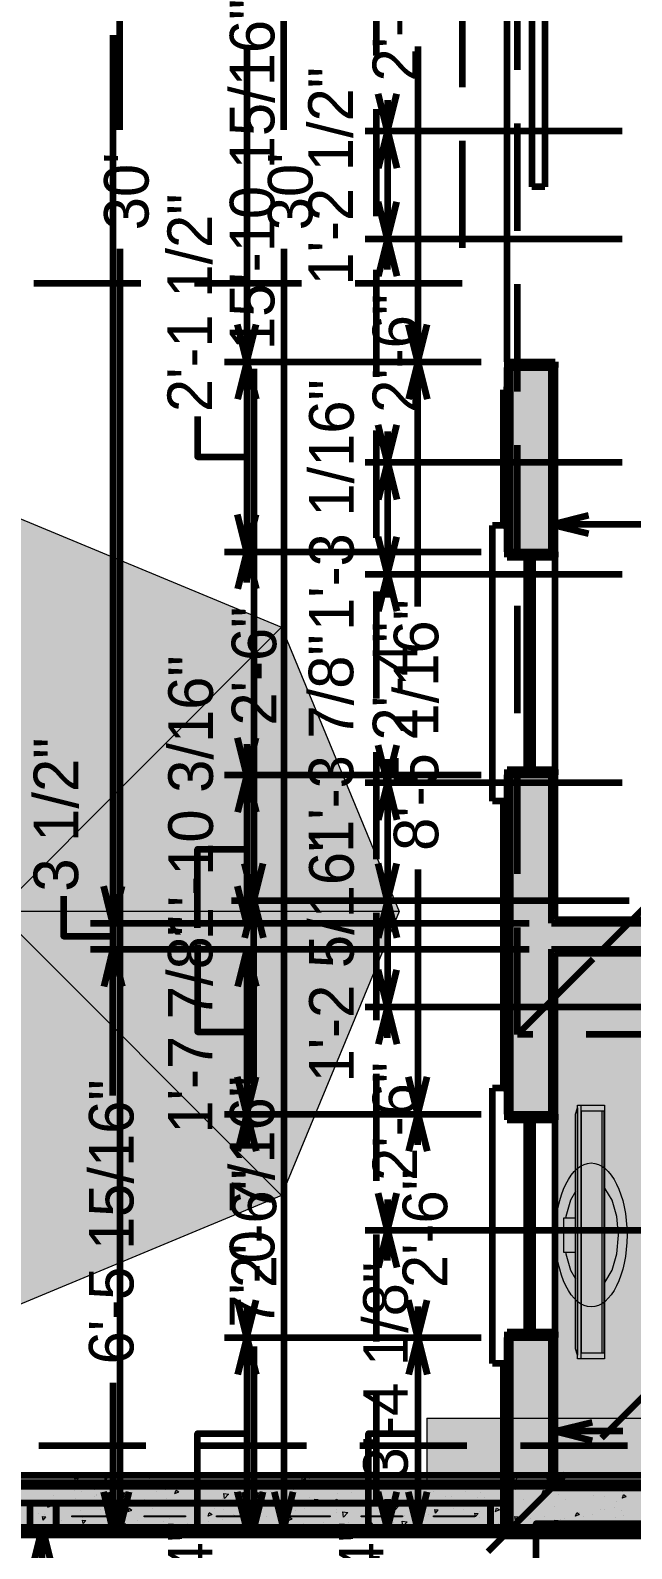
# Model space of a CAD drawing. Header units: inches. Extents: x -355 to 955, y -237 to 947.
# Drawn here: x 86.4 to 167.3, y 32.4 to 236.4 of the extents above; entities that cross this region are included whole.
import ezdxf

# ---------------------------------------------------------------- set-up
doc = ezdxf.new("R2010")
doc.units = ezdxf.units.IN
doc.header["$LTSCALE"] = 96
doc.header["$MEASUREMENT"] = 0
doc.linetypes.add('Dash', pattern=[0.225, 0.15, -0.075])
for name, color, linetype, lineweight, true_color in [('Casings_ Exterior-2', 7, 'Continuous', 158, 0x000000), ('Dimensions-1', 7, 'Continuous', 158, 0x000080), ('Dimensions-2', 7, 'Continuous', 158, 0x000080), ('Dimensions-3', 7, 'Continuous', 158, 0x000080), ('Doors-1', 7, 'Continuous', 158, 0x4b4b4b), ('Doors-2', 7, 'Continuous', 158, 0x4b4b4b), ('Fixtures_ Interior-1', 7, 'Continuous', 158, 0x804040), ('Footings-0', 7, 'Dash', 211, 0x000000), ('Furniture_ Exterior-2', 7, 'Continuous', 211, 0x008080), ('Furniture_ Interior-2', 7, 'Continuous', 211, 0x8080c0), ('Roof Planes-2', 7, 'Dash', 211, 0x6fa455), ('Roof Planes-3', 7, 'Dash', 211, 0x6fa455), ('Slabs-1', 7, 'Continuous', 211, 0x000000), ('Walls_  Foundation-0', 7, 'Continuous', 211, 0x000000), ('Walls_  Normal-1', 7, 'Continuous', 211, 0x000000), ('Walls_  Normal-2', 7, 'Continuous', 211, 0x000000), ('Walls_  Railings-2', 7, 'Continuous', 158, 0x000000), ('Windows-2', 7, 'Continuous', 158, 0x4b4b4b)]:
    doc.layers.add(name, color=color, linetype=linetype, lineweight=lineweight, true_color=true_color)

# ---------------------------------------------------------------- blocks, each defined once
blk = doc.blocks.new('Ductless AC Heat')
at = {"layer": 'Fixtures_ Interior-1', "color": 17, "lineweight": 0, "true_color": 0x804040, "transparency": 33554687}
blk.add_line((-21.55, 8.65), (-21.6, 8.65), dxfattribs=at)
at = {"layer": 'Fixtures_ Interior-1', "lineweight": 0, "transparency": 33554687}
blk.add_lwpolyline([(21.6, 8.65), (21.55, 8.7), (21.6, 8.65), (21.55, 8.65), (-21.55, 8.65), (-21.6, 8.65), (-21.6, 0.05), (21.6, 0.05), (21.55, 0), (21.6, 0.05), (21.6, 8.65), (21.55, 8.65)], dxfattribs=at)
at = {"layer": 'Fixtures_ Interior-1', "color": 17, "lineweight": 0, "true_color": 0x804040, "transparency": 33554687}
blk.add_lwpolyline([(-21.55, 0), (-21.55, 8.7), (21.55, 8.7), (21.55, 0), (-21.55, 0), (-21.6, 0.05)], close=True, dxfattribs=at)
blk.add_lwpolyline([(-21.55, 8.7), (-21.6, 8.65), (-21.55, 8.7)], dxfattribs=at)
at = {"layer": 'Fixtures_ Interior-1', "color": 7, "lineweight": 0, "true_color": 0xffffff, "transparency": 33554687}
for points in [[(-21.55, 0), (-21.55, 8.7), (-21.55, 0), (21.55, 0)], [(-21.55, 8.7), (21.55, 8.7), (-21.55, 8.7), (21.55, 0)]]:
    blk.add_solid(points, dxfattribs=at)
blk = doc.blocks.new('Rectangular Tapered')
at = {"layer": 'Furniture_ Interior-2', "color": 163, "lineweight": 0, "true_color": 0x8080c0, "transparency": 33554687}
blk.add_lwpolyline([(-14, 12), (14, 12), (14, 0), (-14, 0)], close=True, dxfattribs=at)
at = {"layer": 'Furniture_ Interior-2', "color": 7, "lineweight": 0, "true_color": 0xffffff, "transparency": 33554687}
for points in [[(-14, 0), (-14, 12), (-14, 0), (14, 0)], [(-14, 12), (14, 12), (-14, 12), (14, 0)]]:
    blk.add_solid(points, dxfattribs=at)
blk = doc.blocks.new('LCD Monitor')
at = {"layer": 'Furniture_ Interior-2', "color": 163, "lineweight": 0, "true_color": 0x8080c0, "transparency": 33554687}
for p, q in [((8.5, 6.23), (-8.5, 6.23)), ((-8.11, 3.34), (8.11, 3.34))]:
    blk.add_line(p, q, dxfattribs=at)
for points in [[(-1.34, 8.26), (-1.47, 8.24), (-2.56, 7.61), (-3.14, 6.92)], [(0.93, 6.92), (0.93, 8.54), (-1.34, 8.54), (-1.34, 6.92)], [(2.7, 6.92), (2.13, 7.6), (1.03, 8.24), (0.93, 8.26)], [(-3.4, 3.02), (-3.38, 2.98), (-2.56, 2), (-1.46, 1.37), (-0.22, 1.15), (1.03, 1.37), (2.13, 2), (2.94, 2.98), (2.96, 3.02)]]:
    blk.add_lwpolyline(points, dxfattribs=at)
for points in [[(-8.5, 6.68), (8.5, 6.68), (8.5, 3.02), (-8.5, 3.02)], [(-7.81, 6.92), (7.88, 6.92), (8.3, 6.68), (-8.24, 6.68)], [(-8.11, 6.13), (8.11, 6.13), (8.11, 3.12), (-8.11, 3.12)]]:
    blk.add_lwpolyline(points, close=True, dxfattribs=at)
blk.add_circle((-0.2, 4.82), 4.82, dxfattribs=at)
at = {"layer": 'Furniture_ Interior-2', "color": 7, "lineweight": 0, "true_color": 0xffffff, "transparency": 33554687}
for points in [[(-0.2, 9.64), (-4.73, 6.47), (-5.02, 4.82), (-4.94, 5.66)], [(-0.2, 9.64), (-5.02, 4.82), (-4.73, 3.17), (-4.94, 3.98)], [(-0.2, 9.64), (-3.89, 7.92), (-4.73, 6.47), (-4.37, 7.23)], [(-0.2, 9.64), (-4.73, 3.17), (-3.89, 1.72), (-4.37, 2.41)], [(-0.2, 9.64), (-2.61, 9), (-3.89, 7.92), (-3.3, 8.51)], [(-0.2, 9.64), (-3.89, 1.72), (-2.61, 0.65), (-3.3, 1.13)], [(-0.2, 9.64), (-1.03, 9.57), (-2.61, 9), (-1.85, 9.35)], [(-0.2, 9.64), (-2.61, 0.65), (-1.03, 0.07), (-1.85, 0.29)], [(-0.2, 9.64), (-1.03, 0.07), (0.64, 0.07), (-0.2, 0)], [(-0.2, 9.64), (0.64, 0.07), (2.21, 0.65), (1.45, 0.29)], [(-0.2, 9.64), (2.21, 0.65), (3.5, 1.72), (2.9, 1.13)], [(-0.2, 9.64), (3.5, 1.72), (4.33, 3.17), (3.98, 2.41)], [(-0.2, 9.64), (4.33, 3.17), (4.62, 4.82), (4.55, 3.98)], [(-0.2, 9.64), (4.62, 4.82), (4.33, 6.47), (4.55, 5.66)], [(-0.2, 9.64), (4.33, 6.47), (3.5, 7.92), (3.98, 7.23)], [(-0.2, 9.64), (3.5, 7.92), (2.21, 9), (2.9, 8.51)], [(-0.2, 9.64), (2.21, 9), (0.64, 9.57), (1.45, 9.35)], [(-8.5, 3.02), (-8.5, 6.68), (-8.5, 3.02), (8.5, 6.68)], [(-8.5, 3.02), (8.5, 6.68), (-8.5, 3.02), (8.5, 3.02)], [(-8.24, 6.68), (-7.81, 6.92), (-8.24, 6.68), (8.3, 6.68)], [(-8.11, 3.12), (-8.11, 6.13), (-8.11, 3.12), (8.11, 6.13)], [(-8.11, 3.12), (8.11, 6.13), (-8.11, 3.12), (8.11, 3.12)], [(-7.81, 6.92), (7.88, 6.92), (-7.81, 6.92), (8.3, 6.68)]]:
    blk.add_solid(points, dxfattribs=at)
blk = doc.blocks.new('Patio Table (w_ umbrella)')
at = {"layer": 'Furniture_ Exterior-2', "color": 136, "lineweight": 0, "true_color": 0x008080, "transparency": 33554687}
for p, q in [((0, 0), (0, 108)), ((-38.18, 92.18), (38.18, 15.82)), ((-38.18, 15.82), (38.18, 92.18)), ((54, 54), (-54, 54))]:
    blk.add_line(p, q, dxfattribs=at)
blk.add_lwpolyline([(0, 108), (38.18, 92.18), (54, 54), (38.18, 15.82), (0, 0), (-38.18, 15.82), (-54, 54), (-38.18, 92.18)], close=True, dxfattribs=at)
blk.add_circle((0, 54), 0.5, dxfattribs=at)
at = {"layer": 'Furniture_ Exterior-2', "color": 7, "lineweight": 0, "true_color": 0xffffff, "transparency": 33554687}
for points in [[(-38.18, 92.18), (0, 108), (-38.18, 92.18), (38.18, 92.18)], [(-38.18, 92.18), (0, 0), (-38.18, 92.18), (-54, 54)], [(-38.18, 92.18), (38.18, 15.82), (-38.18, 92.18), (0, 0)], [(-38.18, 92.18), (38.18, 92.18), (-38.18, 92.18), (38.18, 15.82)], [(38.18, 92.18), (54, 54), (38.18, 92.18), (38.18, 15.82)], [(0, 0), (-38.18, 15.82), (0, 0), (-54, 54)], [(0, 54.5), (-0.47, 54.17), (-0.5, 54), (-0.49, 54.09)], [(0, 54.5), (-0.5, 54), (-0.47, 53.83), (-0.49, 53.91)], [(0, 54.5), (-0.38, 54.32), (-0.47, 54.17), (-0.43, 54.25)], [(0, 54.5), (-0.47, 53.83), (-0.38, 53.68), (-0.43, 53.75)], [(0, 54.5), (-0.25, 54.43), (-0.38, 54.32), (-0.32, 54.38)], [(0, 54.5), (-0.38, 53.68), (-0.25, 53.57), (-0.32, 53.62)], [(0, 54.5), (-0.09, 54.49), (-0.25, 54.43), (-0.17, 54.47)], [(0, 54.5), (-0.25, 53.57), (-0.09, 53.51), (-0.17, 53.53)], [(0, 54.5), (-0.09, 53.51), (0.09, 53.51), (0, 53.5)], [(0, 54.5), (0.09, 53.51), (0.25, 53.57), (0.17, 53.53)], [(0, 54.5), (0.25, 53.57), (0.38, 53.68), (0.32, 53.62)], [(0, 54.5), (0.38, 53.68), (0.47, 53.83), (0.43, 53.75)], [(0, 54.5), (0.47, 53.83), (0.5, 54), (0.49, 53.91)], [(0, 54.5), (0.5, 54), (0.47, 54.17), (0.49, 54.09)], [(0, 54.5), (0.47, 54.17), (0.38, 54.32), (0.43, 54.25)], [(0, 54.5), (0.38, 54.32), (0.25, 54.43), (0.32, 54.38)], [(0, 54.5), (0.25, 54.43), (0.09, 54.49), (0.17, 54.47)]]:
    blk.add_solid(points, dxfattribs=at)
blk = doc.blocks.new('Wide Slats_0')
at = {"layer": 'Walls_  Railings-2', "color": 18, "lineweight": 0, "true_color": 0x000000, "transparency": 33554687}
for points in [[(-13.5, 0.125), (-7.5, 0.125), (-7.5, 0), (-13.5, 0)], [(-3, 0.125), (3, 0.125), (3, 0), (-3, 0)], [(7.5, 0.125), (13.5, 0.125), (13.5, 0), (7.5, 0)]]:
    blk.add_lwpolyline(points, close=True, dxfattribs=at)
at = {"layer": 'Walls_  Railings-2', "color": 7, "lineweight": 0, "true_color": 0xffffff, "transparency": 33554623}
for points in [[(-13.5, 0), (-13.5, 0.125), (-13.5, 0), (-7.5, 0.125)], [(-13.5, 0), (-7.5, 0.125), (-13.5, 0), (-7.5, 0)], [(-3, 0), (-3, 0.125), (-3, 0), (3, 0.125)], [(-3, 0), (3, 0.125), (-3, 0), (3, 0)], [(7.5, 0), (7.5, 0.125), (7.5, 0), (13.5, 0.125)], [(7.5, 0), (13.5, 0.125), (7.5, 0), (13.5, 0)]]:
    blk.add_solid(points, dxfattribs=at)

msp = doc.modelspace()

# ---------------------------------------------------------------- linework, layer by layer
at = {"layer": 'Casings_ Exterior-2', "transparency": 33554687}
for p, q in [((148.56, 132.83), (148.56, 169.83)), ((150.56, 169.83), (148.56, 169.83)), ((150.56, 132.83), (148.56, 132.83)), ((148.56, 57.27), (148.56, 94.27)), ((150.56, 94.27), (148.56, 94.27)), ((150.56, 57.27), (148.56, 57.27))]:
    msp.add_line(p, q, dxfattribs=at)
at = {"layer": 'Dimensions-1', "transparency": 33554687}
for q in [(86.75, 30.22), (89.25, 30.22)]:
    msp.add_line((88, 35.22), q, dxfattribs=at)
at = {"layer": 'Dimensions-1', "color": 176, "linetype": 'Continuous', "lineweight": 158, "true_color": 0x000080, "transparency": 33554687}
msp.add_line((88, 10.87), (88, 35.22), dxfattribs=at)
at = {"layer": 'Dimensions-2', "color": 176, "linetype": 'Continuous', "lineweight": 158, "true_color": 0x000080, "transparency": 33554687}
for p, q in [((120.53, 222.99), (120.53, 395)), ((97.53, 235.7), (97.53, 116.41)), ((115.53, 234.19), (115.53, 191.84)), ((138.53, 234.19), (138.53, 191.84)), ((120.53, 207.01), (120.53, 35)), ((112.53, 191.84), (147.05, 191.84)), ((115.53, 191.84), (115.53, 166.33)), ((135.53, 191.84), (147.05, 191.84)), ((138.53, 158.97), (138.53, 191.84)), ((255.19, 170), (156.5, 170)), ((112.53, 166.33), (147.05, 166.33)), ((115.53, 162.2), (115.53, 166.33)), ((115.53, 140.46), (115.53, 136.33)), ((112.53, 136.33), (147.05, 136.33)), ((115.53, 136.33), (115.53, 116.41)), ((138.53, 123.63), (138.53, 90.77)), ((94.53, 116.41), (153.5, 116.41)), ((97.53, 116.41), (97.53, 112.91)), ((112.53, 116.41), (153.5, 116.41)), ((94.53, 112.91), (153.5, 112.91)), ((97.53, 93.26), (97.53, 112.91)), ((115.53, 112.91), (115.53, 90.77)), ((112.53, 90.77), (147.05, 90.77)), ((115.53, 86.64), (115.53, 90.77)), ((135.53, 90.77), (147.05, 90.77)), ((138.53, 86.64), (138.53, 90.77)), ((115.53, 64.9), (115.53, 60.77)), ((138.53, 64.9), (138.53, 60.77)), ((112.53, 60.77), (147.05, 60.77)), ((115.53, 60.77), (115.53, 35)), ((135.53, 60.77), (147.05, 60.77)), ((138.53, 60.77), (138.53, 35)), ((97.53, 54.65), (97.53, 35)), ((166.1, 48.15), (157, 48.15)), ((76.53, 35), (148, 35)), ((94.53, 35), (148, 35)), ((112.53, 35), (148, 35)), ((117.53, 35), (148, 35)), ((135.53, 35), (148, 35))]:
    msp.add_line(p, q, dxfattribs=at)
at = {"layer": 'Dimensions-2', "transparency": 33554687}
for p, q in [((115.53, 191.84), (114.28, 196.84)), ((115.53, 191.84), (116.78, 196.84)), ((138.53, 191.84), (137.28, 196.84)), ((138.53, 191.84), (139.78, 196.84)), ((115.53, 191.84), (114.28, 186.84)), ((115.53, 191.84), (116.78, 186.84)), ((138.53, 191.84), (137.28, 186.84)), ((138.53, 191.84), (139.78, 186.84)), ((115.53, 166.33), (114.28, 171.33)), ((115.53, 166.33), (116.78, 171.33)), ((156.5, 170), (161.5, 171.25)), ((156.5, 170), (161.5, 168.75)), ((115.53, 166.33), (114.28, 161.33)), ((115.53, 166.33), (116.78, 161.33)), ((115.53, 136.33), (114.28, 141.33)), ((115.53, 136.33), (116.78, 141.33)), ((115.53, 136.33), (114.28, 131.33)), ((115.53, 136.33), (116.78, 131.33)), ((97.53, 116.41), (96.28, 121.41)), ((97.53, 116.41), (98.78, 121.41)), ((115.53, 116.41), (114.28, 121.41)), ((115.53, 116.41), (116.78, 121.41)), ((97.53, 112.91), (96.28, 107.91)), ((97.53, 112.91), (98.78, 107.91)), ((112.53, 112.91), (153.5, 112.91)), ((115.53, 112.91), (114.28, 107.91)), ((115.53, 112.91), (116.78, 107.91)), ((115.53, 90.77), (114.28, 95.77)), ((115.53, 90.77), (116.78, 95.77)), ((138.53, 90.77), (137.28, 95.77)), ((138.53, 90.77), (139.78, 95.77)), ((115.53, 90.77), (114.28, 85.77)), ((115.53, 90.77), (116.78, 85.77)), ((138.53, 90.77), (137.28, 85.77)), ((138.53, 90.77), (139.78, 85.77)), ((115.53, 60.77), (114.28, 65.77)), ((115.53, 60.77), (116.78, 65.77)), ((138.53, 60.77), (137.28, 65.77)), ((138.53, 60.77), (139.78, 65.77)), ((115.53, 60.77), (114.28, 55.77)), ((115.53, 60.77), (116.78, 55.77)), ((138.53, 60.77), (137.28, 55.77)), ((138.53, 60.77), (139.78, 55.77)), ((157, 48.15), (162, 49.4)), ((157, 48.15), (162, 46.9)), ((97.53, 35), (96.28, 40)), ((97.53, 35), (98.78, 40)), ((115.53, 35), (114.28, 40)), ((115.53, 35), (116.78, 40)), ((120.53, 35), (119.28, 40)), ((120.53, 35), (121.78, 40)), ((138.53, 35), (137.28, 40)), ((138.53, 35), (139.78, 40))]:
    msp.add_line(p, q, dxfattribs=at)
at = {"layer": 'Dimensions-2', "color": 176, "linetype": 'Continuous', "lineweight": 158, "true_color": 0x000080, "transparency": 33554687}
for points in [[(108.89, 184.49), (108.89, 179.08), (115.53, 179.08)], [(108.89, 115.8), (108.89, 126.37), (115.53, 126.37)], [(90.89, 120.06), (90.89, 114.66), (97.53, 114.66)], [(108.89, 113.51), (108.89, 101.84), (115.53, 101.84)], [(108.89, 34.39), (108.89, 47.88), (115.53, 47.88)], [(131.89, 34.39), (131.89, 47.88), (138.53, 47.88)]]:
    msp.add_lwpolyline(points, dxfattribs=at)
at = {"layer": 'Dimensions-3', "color": 176, "linetype": 'Continuous', "lineweight": 158, "true_color": 0x000080, "transparency": 33554687}
for p, q in [((98.47, 222.99), (98.47, 395)), ((134.47, 226.99), (134.47, 222.86)), ((131.47, 222.86), (166, 222.86)), ((134.47, 222.86), (134.47, 208.35)), ((131.47, 208.35), (166, 208.35)), ((134.47, 204.22), (134.47, 208.35)), ((98.47, 207.01), (98.47, 35)), ((116.47, 190.91), (116.47, 119.45)), ((134.47, 182.48), (134.47, 178.35)), ((131.47, 178.35), (166, 178.35)), ((134.47, 178.35), (134.47, 163.32)), ((131.47, 163.32), (166, 163.32)), ((134.47, 160.19), (134.47, 163.32)), ((134.47, 138.45), (134.47, 135.32)), ((131.47, 135.32), (166, 135.32)), ((134.47, 135.32), (134.47, 119.45)), ((113.47, 119.45), (166.95, 119.45)), ((116.47, 94.89), (116.47, 119.45)), ((131.47, 119.45), (166.95, 119.45)), ((134.47, 119.45), (134.47, 105.16)), ((131.47, 105.16), (276.05, 105.16)), ((134.47, 101.03), (134.47, 105.16)), ((134.47, 79.28), (134.47, 75.16)), ((131.47, 75.16), (276.05, 75.16)), ((134.47, 71.11), (134.47, 75.16)), ((116.47, 59.56), (116.47, 35)), ((134.47, 39.05), (134.47, 35)), ((95.47, 35), (277, 35)), ((113.47, 35), (277, 35)), ((131.47, 35), (277, 35))]:
    msp.add_line(p, q, dxfattribs=at)
at = {"layer": 'Dimensions-3', "transparency": 33554687}
for p, q in [((134.47, 222.86), (133.22, 227.86)), ((134.47, 222.86), (135.72, 227.86)), ((134.47, 222.86), (133.22, 217.86)), ((134.47, 222.86), (135.72, 217.86)), ((134.47, 208.35), (133.22, 213.35)), ((134.47, 208.35), (135.72, 213.35)), ((134.47, 208.35), (133.22, 203.35)), ((134.47, 208.35), (135.72, 203.35)), ((134.47, 178.35), (133.22, 183.35)), ((134.47, 178.35), (135.72, 183.35)), ((134.47, 178.35), (133.22, 173.35)), ((134.47, 178.35), (135.72, 173.35)), ((134.47, 163.32), (133.22, 168.32)), ((134.47, 163.32), (135.72, 168.32)), ((134.47, 163.32), (133.22, 158.32)), ((134.47, 163.32), (135.72, 158.32)), ((134.47, 135.32), (133.22, 140.32)), ((134.47, 135.32), (135.72, 140.32)), ((134.47, 135.32), (133.22, 130.32)), ((134.47, 135.32), (135.72, 130.32)), ((116.47, 119.45), (115.22, 124.45)), ((116.47, 119.45), (117.72, 124.45)), ((134.47, 119.45), (133.22, 124.45)), ((134.47, 119.45), (135.72, 124.45)), ((116.47, 119.45), (115.22, 114.45)), ((116.47, 119.45), (117.72, 114.45)), ((134.47, 119.45), (133.22, 114.45)), ((134.47, 119.45), (135.72, 114.45)), ((134.47, 105.16), (133.22, 110.16)), ((134.47, 105.16), (135.72, 110.16)), ((134.47, 105.16), (133.22, 100.16)), ((134.47, 105.16), (135.72, 100.16)), ((134.47, 75.16), (133.22, 80.16)), ((134.47, 75.16), (135.72, 80.16)), ((134.47, 75.16), (133.22, 70.16)), ((134.47, 75.16), (135.72, 70.16)), ((98.47, 35), (97.22, 40)), ((98.47, 35), (99.72, 40)), ((116.47, 35), (115.22, 40)), ((116.47, 35), (117.72, 40)), ((134.47, 35), (133.22, 40)), ((134.47, 35), (135.72, 40))]:
    msp.add_line(p, q, dxfattribs=at)
at = {"layer": 'Doors-1', "linetype": 'Dash', "transparency": 33554687}
for p, q in [((144.5, 286.34), (144.5, 202.34)), ((144.5, 202.34), (60.5, 202.34))]:
    msp.add_line(p, q, dxfattribs=at)
at = {"layer": 'Doors-2', "transparency": 33554687}
for p, q in [((150.56, 191.84), (150.56, 287.84)), ((153.88, 264.34), (153.88, 215.34)), ((155.62, 264.34), (155.62, 215.34)), ((155.62, 215.34), (153.88, 215.34)), ((150.56, 191.84), (150.56, 191.09)), ((150.56, 191.84), (157, 191.84)), ((157, 191.84), (157, 191.09)), ((150.56, 191.09), (157, 191.09))]:
    msp.add_line(p, q, dxfattribs=at)
at = {"layer": 'Footings-0', "transparency": 33554687}
msp.add_line((641.95, 46.22), (65.95, 46.22), dxfattribs=at)
at = {"layer": 'Roof Planes-2', "transparency": 33554687}
for points in [[(133, 413), (234.7, 311.3), (169, 311.3), (169, 118.5), (234.5, 118.5), (133, 17)], [(133, 17), (234.5, 118.5), (279.05, 118.5), (279.05, 34.05), (279.05, 34.05), (279.05, 17)]]:
    msp.add_lwpolyline(points, close=True, dxfattribs=at)
at = {"layer": 'Roof Planes-3', "transparency": 33554687}
for points in [[(151.95, 328.35), (265.4, 214.9), (151.95, 101.45)], [(151.95, 101.45), (265.4, 214.9), (375.45, 214.9), (262, 101.45)]]:
    msp.add_lwpolyline(points, close=True, dxfattribs=at)
at = {"layer": 'Slabs-1', "transparency": 33554687}
msp.add_lwpolyline([(154.45, 12.77), (154.45, 35.77), (255.55, 35.77), (255.55, 12.77)], close=True, dxfattribs=at)
at = {"layer": 'Walls_  Foundation-0', "color": 18, "linetype": 'Continuous', "lineweight": 211, "true_color": 0x000000, "transparency": 33554687}
for p, q in [((645.95, 42.22), (61.95, 42.22)), ((645.95, 34.22), (61.95, 34.22))]:
    msp.add_line(p, q, dxfattribs=at)
at = {"layer": 'Walls_  Foundation-0', "color": 252, "lineweight": 9, "true_color": 0x969696, "transparency": 33554687}
for p, q in [((87.11, 41.87), (87.04, 42.22)), ((87.11, 41.87), (87.4, 42.22)), ((87.89, 41.25), (87.89, 41.25)), ((88.69, 41.39), (88.69, 41.39)), ((89.6, 42.05), (89.6, 42.05)), ((89.77, 41.49), (89.77, 41.49)), ((92.49, 41.4), (92.4, 41.87)), ((92.41, 41.87), (92.86, 41.83)), ((92.49, 41.4), (92.85, 41.83)), ((93.98, 41.21), (93.98, 41.21)), ((94.5, 42.12), (94.5, 42.12)), ((95.08, 40.38), (95.23, 40.83)), ((95.23, 40.85), (95.61, 40.6)), ((96.5, 41.59), (96.43, 42.22)), ((96.5, 41.59), (97.09, 42.2)), ((96.94, 42.22), (97.09, 42.2)), ((97.87, 40.93), (97.78, 41.4)), ((97.79, 41.4), (98.24, 41.36)), ((97.87, 40.93), (98.23, 41.36)), ((101.05, 41.13), (101.05, 41.13)), ((102.51, 41.76), (102.51, 41.76)), ((103.25, 40.46), (103.16, 40.93)), ((103.17, 40.93), (103.62, 40.89)), ((103.25, 40.46), (103.61, 40.89)), ((104.51, 40.35), (104.42, 41.06)), ((104.43, 41.06), (105.1, 40.95)), ((104.51, 40.35), (105.09, 40.95)), ((104.84, 41.61), (104.84, 41.61)), ((106.7, 41.02), (106.7, 41.02)), ((108.69, 42.14), (108.69, 42.14)), ((109.29, 41.34), (109.29, 41.34)), ((111.44, 41.65), (111.44, 41.65)), ((112.14, 42.22), (112.15, 42.22)), ((112.16, 42.2), (112.17, 42.22)), ((114.21, 41.31), (114.21, 41.31)), ((114.28, 42.02), (114.28, 42.02)), ((118.5, 41.16), (118.5, 41.16)), ((120.13, 41.21), (120.13, 41.21)), ((120.24, 41.14), (120.24, 41.14)), ((122.92, 41.61), (123.45, 41.82)), ((122.94, 41.6), (123.09, 42.05)), ((123.09, 42.07), (123.47, 41.82)), ((123.66, 42.16), (123.66, 42.16)), ((124.03, 41.77), (124.03, 41.77)), ((127.96, 42.01), (127.96, 42.01)), ((128.38, 41.18), (128.38, 41.18)), ((128.78, 41.69), (128.78, 41.69)), ((131.22, 41.55), (131.22, 41.55)), ((133.09, 41.8), (133.09, 41.8)), ((133.7, 41.01), (134.22, 41.21)), ((133.72, 40.99), (133.87, 41.45)), ((133.87, 41.47), (134.24, 41.21)), ((135.47, 40.85), (135.47, 40.85)), ((135.56, 41.27), (135.56, 41.27)), ((135.62, 41.21), (135.62, 41.21)), ((139.26, 41.32), (139.26, 41.32)), ((143.11, 41.85), (143.11, 41.85)), ((144.5, 40.39), (144.65, 40.84)), ((144.65, 40.87), (145.02, 40.61)), ((145.08, 42.06), (145.08, 42.06)), ((146.51, 41.07), (146.51, 41.07)), ((148.15, 41.08), (148.15, 41.08)), ((150.03, 41.33), (150.03, 41.33)), ((150.63, 41.86), (150.56, 42.22)), ((150.63, 41.86), (150.93, 42.22)), ((151.54, 41.45), (151.45, 42.16)), ((151.46, 42.16), (152.13, 42.06)), ((151.54, 41.45), (152.12, 42.06)), ((154.56, 40.93), (154.56, 40.93)), ((154.77, 41.95), (154.77, 41.95)), ((155.05, 41.62), (155.05, 41.62)), ((156.01, 41.39), (155.92, 41.86)), ((155.93, 41.86), (156.38, 41.82)), ((156.01, 41.39), (156.37, 41.82)), ((158.45, 41.49), (158.45, 41.49)), ((159.54, 40.21), (159.46, 40.92)), ((159.46, 40.92), (160.13, 40.81)), ((159.54, 40.21), (160.12, 40.81)), ((161.13, 41.14), (161.13, 41.14)), ((161.39, 40.92), (161.3, 41.39)), ((161.31, 41.39), (161.76, 41.35)), ((161.39, 40.92), (161.75, 41.35)), ((161.58, 42.21), (161.58, 42.22)), ((161.83, 41.21), (161.83, 41.21)), ((162.24, 41.97), (162.24, 41.97)), ((163.41, 42.21), (163.41, 42.21)), ((165.43, 40.99), (165.43, 40.99)), ((166.77, 40.45), (166.68, 40.92)), ((166.69, 40.92), (167.14, 40.88)), ((166.77, 40.45), (167.13, 40.88)), ((166.97, 40.86), (166.97, 40.86)), ((86.45, 38.86), (86.45, 38.86)), ((89.51, 39.56), (89.51, 39.56)), ((92.39, 40.2), (92.39, 40.2)), ((92.53, 39.16), (92.53, 39.16)), ((93.3, 40.03), (93.3, 40.03)), ((94.99, 39.41), (94.99, 39.41)), ((95.06, 40.4), (95.59, 40.6)), ((95.29, 39.61), (95.29, 39.61)), ((95.37, 39.53), (95.37, 39.53)), ((97.15, 40.56), (97.15, 40.56)), ((97.25, 39.78), (97.25, 39.78)), ((99.58, 39.46), (99.58, 39.46)), ((101.77, 38.99), (101.77, 38.99)), ((101.98, 40.4), (101.98, 40.4)), ((103.35, 40), (103.35, 40)), ((104.74, 39.11), (104.74, 39.11)), ((104.75, 40.46), (104.75, 40.46)), ((104.83, 40.78), (104.83, 40.78)), ((105.84, 39.8), (106.37, 40)), ((105.86, 39.78), (106.01, 40.23)), ((106.01, 40.25), (106.38, 40)), ((108.63, 39.99), (108.54, 40.46)), ((108.55, 40.46), (109, 40.42)), ((108.6, 39.64), (108.6, 39.64)), ((108.63, 39.99), (108.99, 40.42)), ((109.04, 40.31), (109.04, 40.31)), ((111.88, 40.55), (111.88, 40.55)), ((112.31, 39.06), (112.31, 39.06)), ((112.51, 39.11), (112.43, 39.82)), ((112.43, 39.82), (113.1, 39.71)), ((112.49, 40.2), (112.49, 40.2)), ((112.51, 39.11), (113.09, 39.71)), ((112.72, 38.79), (112.72, 38.79)), ((114.01, 39.51), (113.92, 39.98)), ((113.93, 39.98), (114.38, 39.94)), ((114.01, 39.51), (114.37, 39.94)), ((114.18, 39.31), (114.18, 39.31)), ((116.28, 40.68), (116.28, 40.68)), ((116.62, 39.2), (117.14, 39.4)), ((116.64, 39.18), (116.79, 39.63)), ((116.7, 39.51), (116.7, 39.51)), ((116.79, 39.65), (117.16, 39.4)), ((118.66, 40.13), (118.66, 40.13)), ((118.92, 39.93), (118.92, 39.93)), ((119.39, 39.04), (119.3, 39.51)), ((119.31, 39.51), (119.76, 39.47)), ((119.39, 39.04), (119.75, 39.47)), ((121.25, 39.34), (121.25, 39.34)), ((121.76, 40.31), (121.76, 40.31)), ((123.64, 40.55), (123.64, 40.55)), ((123.94, 39.27), (123.94, 39.27)), ((124.77, 38.57), (124.68, 39.04)), ((124.69, 39.04), (125.14, 39)), ((124.77, 38.57), (125.13, 39)), ((126.16, 40.36), (126.16, 40.36)), ((127.4, 38.59), (127.92, 38.8)), ((127.42, 38.58), (127.57, 39.03)), ((127.57, 39.05), (127.94, 38.8)), ((127.72, 39.75), (127.72, 39.75)), ((128.03, 38.93), (128.03, 38.93)), ((129.61, 39.93), (129.61, 39.93)), ((131.12, 38.84), (131.12, 38.84)), ((131.58, 40.28), (131.58, 40.28)), ((135.86, 39.46), (135.86, 39.46)), ((138.15, 40.48), (138.15, 40.48)), ((138.7, 39.84), (138.7, 39.84)), ((139.17, 38.83), (139.17, 38.83)), ((140.58, 40.08), (140.58, 40.08)), ((142.22, 39.44), (142.22, 39.44)), ((143.02, 39.36), (143.02, 39.36)), ((144.48, 40.41), (145, 40.61)), ((144.93, 40.07), (144.93, 40.07)), ((145.31, 40.71), (145.31, 40.71)), ((146.51, 39.29), (146.51, 39.29)), ((146.92, 39.92), (146.92, 39.92)), ((147.52, 39.27), (147.52, 39.27)), ((150.7, 40.4), (150.7, 40.4)), ((151.67, 40.29), (151.67, 40.29)), ((152.8, 38.99), (152.8, 38.99)), ((154.3, 38.86), (154.3, 38.86)), ((155.25, 39.81), (155.78, 40.01)), ((155.28, 39.79), (155.43, 40.24)), ((155.43, 40.26), (155.8, 40.01)), ((155.64, 39.37), (155.64, 39.37)), ((155.88, 39.87), (155.88, 39.87)), ((155.97, 40.14), (155.97, 40.14)), ((157.51, 39.61), (157.51, 39.61)), ((158.36, 38.99), (158.36, 38.99)), ((162.15, 39.47), (162.15, 39.47)), ((162.25, 40.24), (162.25, 40.24)), ((163.63, 39.34), (163.63, 39.34)), ((164.42, 40.41), (164.42, 40.41)), ((165.09, 40.61), (165.09, 40.61)), ((166, 40), (166, 40)), ((166.03, 39.21), (166.56, 39.41)), ((166.06, 39.19), (166.21, 39.64)), ((166.21, 39.66), (166.58, 39.41)), ((87.46, 37.06), (87.46, 37.06)), ((87.79, 38.53), (87.79, 38.53)), ((88.33, 36.96), (88.33, 36.96)), ((88.76, 37.98), (89.29, 38.18)), ((88.78, 37.96), (88.93, 38.42)), ((88.93, 38.43), (89.3, 38.18)), ((89.42, 37.06), (89.42, 37.06)), ((90.12, 38.61), (90.12, 38.61)), ((93.21, 37.54), (93.21, 37.54)), ((95.27, 36.82), (95.27, 36.82)), ((95.82, 37.65), (95.82, 37.65)), ((97.06, 38.07), (97.06, 38.07)), ((97.78, 37.81), (97.78, 37.81)), ((99.54, 37.38), (100.07, 37.58)), ((99.56, 37.36), (99.71, 37.81)), ((99.71, 37.83), (100.08, 37.58)), ((100.01, 37.44), (100.01, 37.44)), ((100.96, 38.63), (100.96, 38.63)), ((102.85, 37.82), (102.85, 37.82)), ((104.36, 38.2), (104.36, 38.2)), ((104.73, 38.06), (104.73, 38.06)), ((107.24, 38.66), (107.24, 38.66)), ((108.51, 37.14), (108.51, 37.14)), ((109.47, 38.69), (109.47, 38.69)), ((110.32, 36.78), (110.84, 36.98)), ((110.34, 36.76), (110.49, 37.21)), ((110.49, 37.23), (110.86, 36.98)), ((111.14, 37.78), (111.14, 37.78)), ((112.4, 37.7), (112.4, 37.7)), ((113.73, 36.99), (113.73, 36.99)), ((113.84, 36.89), (113.84, 36.89)), ((116.19, 38.18), (116.19, 38.18)), ((116.95, 36.97), (116.95, 36.97)), ((118.13, 36.74), (118.13, 36.74)), ((119.79, 37.35), (119.79, 37.35)), ((120.04, 38.71), (120.04, 38.71)), ((120.51, 37.86), (120.43, 38.58)), ((120.44, 38.58), (121.11, 38.47)), ((120.51, 37.86), (121.1, 38.47)), ((121.67, 37.59), (121.67, 37.59)), ((122.09, 37.58), (122.09, 37.58)), ((123.3, 37.74), (123.3, 37.74)), ((123.84, 36.78), (123.84, 36.78)), ((126.4, 38.22), (126.4, 38.22)), ((127.59, 37.59), (127.59, 37.59)), ((127.63, 37.26), (127.63, 37.26)), ((128.52, 36.62), (128.44, 37.34)), ((128.44, 37.34), (129.11, 37.23)), ((128.52, 36.62), (129.1, 37.23)), ((129.24, 38.59), (129.24, 38.59)), ((130.15, 38.1), (130.06, 38.57)), ((130.07, 38.57), (130.52, 38.53)), ((130.15, 38.1), (130.51, 38.53)), ((130.63, 38.13), (130.63, 38.13)), ((131.49, 37.79), (131.49, 37.79)), ((132.76, 38.59), (132.76, 38.59)), ((135.25, 36.79), (135.25, 36.79)), ((135.38, 38.35), (135.38, 38.35)), ((135.53, 37.63), (135.44, 38.1)), ((135.45, 38.1), (135.9, 38.06)), ((135.53, 37.63), (135.89, 38.06)), ((136.73, 36.88), (136.73, 36.88)), ((137.05, 38.44), (137.05, 38.44)), ((137.4, 37.72), (137.4, 37.72)), ((138.18, 37.99), (138.7, 38.19)), ((138.2, 37.97), (138.35, 38.43)), ((138.35, 38.45), (138.72, 38.19)), ((138.6, 37.12), (138.6, 37.12)), ((138.99, 38.72), (138.99, 38.72)), ((140, 36.92), (140, 36.92)), ((140.91, 37.16), (140.82, 37.63)), ((140.83, 37.63), (141.28, 37.59)), ((140.91, 37.16), (141.27, 37.59)), ((142.93, 36.86), (142.93, 36.86)), ((143.34, 37.75), (143.34, 37.75)), ((144.71, 37.64), (144.71, 37.64)), ((146.18, 38.12), (146.18, 38.12)), ((146.29, 36.69), (146.2, 37.16)), ((146.21, 37.16), (146.66, 37.12)), ((146.29, 36.69), (146.65, 37.12)), ((146.82, 37.42), (146.82, 37.42)), ((148.06, 38.37), (148.06, 38.37)), ((148.36, 37.52), (148.36, 37.52)), ((148.95, 37.39), (149.48, 37.59)), ((148.97, 37.37), (149.13, 37.82)), ((149.13, 37.85), (149.5, 37.59)), ((150.61, 37.9), (150.61, 37.9)), ((154.17, 38.49), (154.17, 38.49)), ((154.47, 38.43), (154.47, 38.43)), ((156.89, 38.06), (156.89, 38.06)), ((159.73, 36.79), (160.26, 36.99)), ((159.75, 36.77), (159.91, 37.22)), ((159.91, 37.24), (160.28, 36.99)), ((160.28, 37.28), (160.28, 37.28)), ((160.77, 36.72), (160.77, 36.72)), ((162.06, 36.98), (162.06, 36.98)), ((163.12, 37.65), (163.12, 37.65)), ((163.67, 37.65), (163.67, 37.65)), ((165, 37.9), (165, 37.9)), ((165.25, 38.66), (165.25, 38.66)), ((165.91, 37.51), (165.91, 37.51)), ((166.26, 36.86), (166.26, 36.86)), ((88.15, 36.23), (88.06, 36.7)), ((88.07, 36.7), (88.52, 36.66)), ((88.15, 36.23), (88.51, 36.66)), ((88.29, 35.3), (88.29, 35.3)), ((89.49, 34.28), (89.41, 34.99)), ((89.42, 34.99), (90.08, 34.89)), ((89.49, 34.28), (90.08, 34.89)), ((90.56, 36.2), (90.56, 36.2)), ((93.12, 35.04), (93.12, 35.04)), ((93.24, 34.96), (93.77, 35.16)), ((93.25, 34.94), (93.41, 35.4)), ((93.4, 36.57), (93.4, 36.57)), ((93.41, 35.41), (93.78, 35.16)), ((93.53, 35.76), (93.44, 36.23)), ((93.45, 36.23), (93.9, 36.19)), ((93.53, 35.76), (93.89, 36.19)), ((94.24, 36.64), (94.24, 36.64)), ((94.92, 35.19), (94.92, 35.19)), ((96.83, 35.85), (96.83, 35.85)), ((96.97, 35.57), (96.97, 35.57)), ((98.91, 35.29), (98.82, 35.76)), ((98.83, 35.76), (99.28, 35.72)), ((98.91, 35.29), (99.27, 35.72)), ((99.21, 35.04), (99.21, 35.04)), ((100.86, 36.13), (100.86, 36.13)), ((100.88, 34.86), (100.88, 34.86)), ((102.76, 35.11), (102.76, 35.11)), ((103.61, 35.44), (103.61, 35.44)), ((104.03, 34.34), (104.19, 34.79)), ((104.19, 34.81), (104.56, 34.56)), ((104.29, 34.81), (104.2, 35.28)), ((104.21, 35.28), (104.66, 35.24)), ((104.29, 34.81), (104.65, 35.24)), ((104.38, 36.04), (104.38, 36.04)), ((104.65, 36.61), (104.65, 36.61)), ((105.19, 36.44), (105.19, 36.44)), ((107.49, 35.73), (107.49, 35.73)), ((108.67, 35.89), (108.67, 35.89)), ((109.67, 34.34), (109.58, 34.81)), ((109.59, 34.81), (110.04, 34.77)), ((109.67, 34.34), (110.03, 34.77)), ((110.33, 36.1), (110.33, 36.1)), ((112.21, 36.35), (112.21, 36.35)), ((112.31, 35.21), (112.31, 35.21)), ((114.56, 35.23), (114.56, 35.23)), ((116.1, 35.69), (116.1, 35.69)), ((116.34, 35.09), (116.34, 35.09)), ((119.95, 36.22), (119.95, 36.22)), ((120.51, 36.58), (120.51, 36.58)), ((121.1, 36.18), (121.62, 36.38)), ((121.11, 36.16), (121.27, 36.61)), ((121.27, 36.63), (121.64, 36.38)), ((123.1, 35.78), (123.1, 35.78)), ((124.43, 35.26), (124.43, 35.26)), ((125.79, 35.94), (125.79, 35.94)), ((127.27, 35.63), (127.27, 35.63)), ((127.54, 34.76), (127.54, 34.76)), ((129.15, 35.88), (129.15, 35.88)), ((129.88, 35.37), (129.88, 35.37)), ((131.39, 35.29), (131.39, 35.29)), ((131.46, 36.38), (131.46, 36.38)), ((131.87, 35.57), (132.4, 35.78)), ((131.89, 35.56), (132.05, 36.01)), ((132.05, 36.03), (132.42, 35.78)), ((133.89, 36.5), (133.89, 36.5)), ((135.29, 35.85), (135.29, 35.85)), ((136.52, 35.38), (136.44, 36.09)), ((136.45, 36.09), (137.11, 35.99)), ((136.52, 35.38), (137.11, 35.99)), ((139.08, 36.33), (139.08, 36.33)), ((140.83, 35.17), (140.83, 35.17)), ((141.37, 34.79), (141.37, 34.79)), ((141.85, 35.02), (141.85, 35.02)), ((142.65, 34.97), (143.18, 35.17)), ((142.67, 34.95), (142.82, 35.41)), ((142.82, 35.43), (143.2, 35.17)), ((144.21, 35.16), (144.21, 35.16)), ((144.52, 34.22), (144.44, 34.85)), ((144.45, 34.85), (145.12, 34.75)), ((144.6, 34.22), (145.11, 34.75)), ((146.09, 35.41), (146.09, 35.41)), ((146.14, 34.86), (146.14, 34.86)), ((146.73, 34.93), (146.73, 34.93)), ((146.78, 36.51), (146.78, 36.51)), ((149.37, 35.72), (149.37, 35.72)), ((150.52, 35.4), (150.52, 35.4)), ((150.82, 36.03), (150.82, 36.03)), ((151.31, 35.87), (151.31, 35.87)), ((151.67, 36.22), (151.58, 36.69)), ((151.59, 36.69), (152.04, 36.65)), ((151.67, 36.22), (152.03, 36.65)), ((153.45, 34.35), (153.6, 34.8)), ((153.6, 34.83), (153.98, 34.57)), ((153.66, 36.41), (153.66, 36.41)), ((154.37, 35.93), (154.37, 35.93)), ((155.54, 36.65), (155.54, 36.65)), ((155.6, 35.71), (155.6, 35.71)), ((156.15, 35.3), (156.15, 35.3)), ((157.05, 35.75), (156.96, 36.22)), ((156.97, 36.22), (157.42, 36.18)), ((157.05, 35.75), (157.41, 36.18)), ((157.73, 36.31), (157.73, 36.31)), ((158.27, 36.5), (158.27, 36.5)), ((161.15, 34.69), (161.15, 34.69)), ((162.43, 35.28), (162.34, 35.75)), ((162.35, 35.75), (162.8, 35.71)), ((162.43, 35.28), (162.79, 35.71)), ((163.02, 34.94), (163.02, 34.94)), ((163.26, 34.92), (163.26, 34.92)), ((165.06, 36.56), (165.06, 36.56)), ((165.82, 35.01), (165.82, 35.01)), ((167.1, 35.1), (167.1, 35.1)), ((86.71, 34.29), (86.71, 34.29)), ((89.33, 34.56), (89.33, 34.56)), ((98.04, 34.49), (98.04, 34.49)), ((104.02, 34.36), (104.54, 34.56)), ((106.2, 34.64), (106.2, 34.64)), ((106.88, 34.24), (106.88, 34.24)), ((108.41, 34.64), (108.41, 34.64)), ((112.98, 34.23), (112.98, 34.23)), ((114.99, 34.22), (114.96, 34.34)), ((114.97, 34.34), (115.42, 34.3)), ((115.34, 34.22), (115.41, 34.3)), ((117.82, 34.39), (117.82, 34.39)), ((119.69, 34.64), (119.69, 34.64)), ((123.75, 34.28), (123.75, 34.28)), ((132.47, 34.57), (132.47, 34.57)), ((142.84, 34.36), (142.84, 34.36)), ((153.43, 34.37), (153.96, 34.57)), ((158.3, 34.32), (158.3, 34.32)), ((158.74, 34.51), (158.74, 34.51)), ((161.96, 34.48), (161.96, 34.48)), ((164.38, 34.22), (164.39, 34.22))]:
    msp.add_line(p, q, dxfattribs=at)
at = {"layer": 'Walls_  Foundation-0', "color": 7, "true_color": 0xffffff, "transparency": 33554687}
msp.add_solid([(645.95, 34.22), (61.95, 34.22), (645.95, 42.22), (61.95, 42.22)], dxfattribs=at)
at = {"layer": 'Walls_  Normal-1', "color": 18, "linetype": 'Continuous', "lineweight": 211, "true_color": 0x000000, "transparency": 33554687}
for p, q in [((192.95, 41.22), (61, 41.22)), ((193.45, 40.72), (60.5, 40.72)), ((370.2, 34.77), (54.55, 34.77)), ((373.7, 34.78), (54.56, 34.78)), ((373.7, 35.22), (60.5, 35.22)), ((370.2, 34.27), (54.05, 34.27))]:
    msp.add_line(p, q, dxfattribs=at)
at = {"layer": 'Walls_  Normal-1', "color": 6, "lineweight": 9, "true_color": 0xff00ff, "transparency": 33554687}
for p, q in [((90.84, 34.27), (91.34, 34.77)), ((96.5, 34.27), (97, 34.77)), ((102.15, 34.27), (102.65, 34.77)), ((107.81, 34.27), (108.31, 34.77)), ((113.47, 34.27), (113.97, 34.77)), ((119.12, 34.27), (119.62, 34.77)), ((124.78, 34.27), (125.28, 34.77)), ((130.44, 34.27), (130.94, 34.77)), ((136.1, 34.27), (136.6, 34.77)), ((141.75, 34.27), (142.25, 34.77)), ((147.41, 34.27), (147.91, 34.77)), ((153.07, 34.27), (153.57, 34.77)), ((158.72, 34.27), (159.22, 34.77)), ((164.38, 34.27), (164.88, 34.77))]:
    msp.add_line(p, q, dxfattribs=at)
at = {"layer": 'Walls_  Normal-1', "color": 253, "lineweight": 211, "true_color": 0x899bb6, "transparency": 33554687}
msp.add_solid([(373.7, 35.22), (60.5, 35.22), (373.7, 40.72), (60.5, 40.72)], dxfattribs=at)
at = {"layer": 'Walls_  Normal-1', "color": 7, "lineweight": 211, "true_color": 0xffffff, "transparency": 33554687}
msp.add_solid([(370.2, 34.27), (54.05, 34.27), (370.2, 34.77), (54.55, 34.77)], dxfattribs=at)
at = {"layer": 'Walls_  Normal-2', "color": 18, "linetype": 'Continuous', "lineweight": 211, "true_color": 0x000000, "transparency": 33554687}
for p, q in [((150.56, 191.09), (157, 191.09)), ((150.56, 166.33), (150.56, 191.09)), ((151, 191.09), (156.5, 191.09)), ((151, 166.33), (151, 191.09)), ((156.5, 166.33), (156.5, 191.09)), ((157, 166.33), (157, 191.09)), ((150.05, 188.09), (150.56, 188.09)), ((150.05, 169.83), (150.05, 188.09)), ((150.55, 169.83), (150.55, 188.09)), ((150.05, 169.83), (150.56, 169.83)), ((150.56, 166.33), (157, 166.33)), ((151, 166.33), (156.5, 166.33)), ((150.56, 136.33), (157, 136.33)), ((150.56, 90.77), (150.56, 136.33)), ((151, 136.33), (156.5, 136.33)), ((151, 90.77), (151, 136.33)), ((156.5, 116.41), (156.5, 136.33)), ((157, 116.91), (157, 136.33)), ((150.05, 132.83), (150.56, 132.83)), ((150.05, 94.27), (150.05, 132.83)), ((150.55, 94.27), (150.55, 132.83)), ((156.5, 116.41), (187, 116.41)), ((157, 116.91), (187, 116.91)), ((156.5, 90.77), (156.5, 112.91)), ((156.5, 112.91), (187, 112.91)), ((157, 90.77), (157, 112.41)), ((157, 112.41), (187, 112.41)), ((150.05, 94.27), (150.56, 94.27)), ((150.56, 90.77), (157, 90.77)), ((151, 90.77), (156.5, 90.77)), ((150.56, 60.77), (157, 60.77)), ((150.56, 34.56), (150.56, 60.77)), ((151, 60.77), (156.5, 60.77)), ((151, 35), (151, 60.77)), ((156.5, 40.5), (156.5, 60.77)), ((157, 41), (157, 60.77)), ((150.05, 57.27), (150.56, 57.27)), ((150.05, 34.05), (150.05, 57.27)), ((150.55, 34.55), (150.55, 57.27)), ((213.31, 41), (157, 41)), ((213.81, 40.5), (156.5, 40.5)), ((151, 35), (156.5, 35)), ((285.94, 35), (156.5, 35)), ((282.44, 34.05), (150.05, 34.05)), ((282.44, 34.55), (150.55, 34.55)), ((285.94, 34.56), (150.56, 34.56))]:
    msp.add_line(p, q, dxfattribs=at)
at = {"layer": 'Walls_  Normal-2', "color": 6, "lineweight": 9, "true_color": 0xff00ff, "transparency": 33554687}
for p, q in [((150.05, 183.7), (150.55, 183.2)), ((150.05, 178.05), (150.55, 177.55)), ((150.05, 172.39), (150.55, 171.89)), ((150.05, 132.79), (150.55, 132.29)), ((150.55, 126.63), (150.05, 127.13)), ((150.05, 121.48), (150.55, 120.98)), ((150.05, 115.82), (150.55, 115.32)), ((150.05, 110.16), (150.55, 109.66)), ((150.05, 104.51), (150.55, 104.01)), ((150.05, 98.85), (150.55, 98.35)), ((150.05, 53.59), (150.55, 53.09)), ((150.05, 47.94), (150.55, 47.44)), ((150.05, 42.28), (150.55, 41.78)), ((150.05, 36.62), (150.55, 36.12)), ((152.85, 34.05), (153.35, 34.55)), ((158.5, 34.05), (159, 34.55)), ((164.16, 34.05), (164.66, 34.55))]:
    msp.add_line(p, q, dxfattribs=at)
at = {"layer": 'Walls_  Normal-2', "color": 253, "lineweight": 211, "true_color": 0x899bb6, "transparency": 33554687}
for points in [[(151, 166.33), (151, 191.09), (156.5, 166.33), (156.5, 191.09)], [(151, 90.77), (151, 136.33), (156.5, 90.77), (156.5, 136.33)], [(151, 35), (151, 60.77), (156.5, 35), (156.5, 60.77)], [(285.94, 35), (156.5, 35), (285.94, 40.5), (156.5, 40.5)]]:
    msp.add_solid(points, dxfattribs=at)
at = {"layer": 'Walls_  Normal-2', "color": 7, "lineweight": 211, "true_color": 0xffffff, "transparency": 33554687}
for points in [[(150.05, 169.83), (150.05, 188.09), (150.55, 169.83), (150.55, 188.09)], [(150.05, 94.27), (150.05, 132.83), (150.55, 94.27), (150.55, 132.83)], [(282.44, 34.05), (150.05, 34.05), (282.44, 34.55), (150.55, 34.55)]]:
    msp.add_solid(points, dxfattribs=at)
at = {"layer": 'Walls_  Normal-2', "color": 53, "true_color": 0xe3d062, "transparency": 33554687}
msp.add_solid([(156.5, 116.41), (187, 116.41), (156.5, 112.91), (187, 112.91)], dxfattribs=at)
at = {"layer": 'Walls_  Normal-2', "color": 7, "true_color": 0xffffff, "transparency": 33554687}
msp.add_solid([(150.05, 34.05), (150.05, 57.27), (150.55, 34.55), (150.55, 57.27)], dxfattribs=at)
at = {"layer": 'Walls_  Railings-2', "transparency": 33554687}
for p, q in [((151, 38.5), (28.03, 38.5)), ((151, 35), (151, 38.5)), ((151, 35), (28.03, 35))]:
    msp.add_line(p, q, dxfattribs=at)
at = {"layer": 'Walls_  Railings-2', "color": 18, "true_color": 0x000000, "transparency": 33554687}
for points in [[(89.91, 38.5), (89.91, 35), (86.41, 35), (86.41, 38.5)], [(148.3, 35), (89.91, 35), (89.91, 38.5), (148.3, 38.5)], [(148.3, 35), (89.91, 35), (89.91, 38.5), (148.3, 38.5)], [(150.05, 35), (148.3, 35), (148.3, 38.5), (150.05, 38.5)]]:
    msp.add_lwpolyline(points, close=True, dxfattribs=at)
at = {"layer": 'Walls_  Railings-2', "color": 7, "true_color": 0xffffff, "transparency": 33554623}
for points in [[(86.41, 38.5), (89.91, 38.5), (86.41, 38.5), (89.91, 35)], [(86.41, 38.5), (89.91, 35), (86.41, 38.5), (86.41, 35)], [(148.3, 38.5), (148.3, 35), (148.3, 38.5), (89.91, 38.5)], [(148.3, 35), (89.91, 35), (148.3, 35), (89.91, 38.5)], [(148.3, 38.5), (148.3, 35), (148.3, 38.5), (89.91, 38.5)], [(148.3, 35), (89.91, 35), (148.3, 35), (89.91, 38.5)], [(150.05, 38.5), (150.05, 35), (150.05, 38.5), (148.3, 38.5)], [(150.05, 35), (148.3, 35), (150.05, 35), (148.3, 38.5)]]:
    msp.add_solid(points, dxfattribs=at)
at = {"layer": 'Windows-2', "transparency": 33554687}
for p, q in [((150.56, 166.33), (150.56, 165.58)), ((150.56, 166.33), (157, 166.33)), ((150.56, 165.58), (157, 165.58)), ((153.16, 165.58), (153.16, 137.08)), ((153.96, 165.58), (153.96, 137.08)), ((157, 136.33), (157, 166.33)), ((157, 166.33), (157, 165.58)), ((150.56, 137.08), (150.56, 136.33)), ((150.56, 137.08), (157, 137.08)), ((157, 137.08), (157, 136.33)), ((150.56, 136.33), (157, 136.33)), ((150.56, 90.77), (150.56, 90.02)), ((150.56, 90.77), (157, 90.77)), ((150.56, 90.02), (157, 90.02)), ((153.16, 90.02), (153.16, 61.52)), ((153.96, 90.02), (153.96, 61.52)), ((157, 60.77), (157, 90.77)), ((157, 90.77), (157, 90.02)), ((150.56, 61.52), (150.56, 60.77)), ((150.56, 61.52), (157, 61.52)), ((157, 61.52), (157, 60.77)), ((150.56, 60.77), (157, 60.77))]:
    msp.add_line(p, q, dxfattribs=at)

# ---------------------------------------------------------------- block references
at = {"layer": 'Fixtures_ Interior-1', "linetype": 'Continuous', "lineweight": 0, "transparency": 33554687, "rotation": 180}
msp.add_blockref('Ductless AC Heat', (161.35, 49.92), dxfattribs=at)
at = {"layer": 'Furniture_ Exterior-2', "linetype": 'Continuous', "lineweight": 0, "transparency": 33554687, "rotation": 90}
msp.add_blockref('Patio Table (w_ umbrella)', (136.03, 118), dxfattribs=at)
at = {"layer": 'Furniture_ Interior-2', "linetype": 'Continuous', "lineweight": 0, "transparency": 33554687, "xscale": 2.550270191710937, "yscale": 1.666666666666667, "rotation": 270}
msp.add_blockref('Rectangular Tapered', (157, 76.7), dxfattribs=at)
at = {"layer": 'Furniture_ Interior-2', "linetype": 'Continuous', "lineweight": 0, "transparency": 33554687, "xscale": 2.007179498672485, "rotation": 90}
msp.add_blockref('LCD Monitor', (166.68, 74.93), dxfattribs=at)
at = {"layer": 'Walls_  Railings-2', "transparency": 33554687, "xscale": 0.926795634920635, "rotation": 180}
for p in [(104.51, 36.81), (133.71, 36.81)]:
    msp.add_blockref('Wide Slats_0', p, dxfattribs=at)

# ---------------------------------------------------------------- texts
at = {"layer": 'Dimensions-2', "color": 176, "linetype": 'Continuous', "lineweight": 158, "true_color": 0x000080, "transparency": 33554687, "char_height": 6, "attachment_point": 7, "rotation": 90}
for s, insert, width in [("\\fChief Blueprint|b0|i0|c0|p0;30'", (124.46, 209.51), 11.34), ('\\fChief Blueprint|b0|i0|c0|p0;2\'-1 1/2"', (110.94, 185.08), 32.7), ('\\fChief Blueprint|b0|i0|c0|p0;8\'-5 1/16"', (141.38, 126.13), 37.38), ('\\fChief Blueprint|b0|i0|c0|p0;2\'-6"', (119.58, 142.96), 18.66), ('\\fChief Blueprint|b0|i0|c0|p0;1\'-10 3/16"', (111.06, 114.11), 42.06), ('\\fChief Blueprint|b0|i0|c0|p0;3 1/2"', (92.94, 120.66), 23.64), ('\\fChief Blueprint|b0|i0|c0|p0;1\'-7 7/8"', (111, 88.15), 32.7), ('\\fChief Blueprint|b0|i0|c0|p0;6\'-5 15/16"', (100.38, 57.15), 42.06), ('\\fChief Blueprint|b0|i0|c0|p0;2\'-6"', (119.58, 67.4), 18.66), ('\\fChief Blueprint|b0|i0|c0|p0;2\'-6"', (142.58, 67.4), 18.66), ('\\fChief Blueprint|b0|i0|c0|p0;2\'-1 3/4"', (111, 6.74), 32.7), ('\\fChief Blueprint|b0|i0|c0|p0;2\'-1 3/4"', (134, 6.74), 32.7)]:
    msp.add_mtext(s, dxfattribs=dict(at, insert=insert, width=width))
at = {"layer": 'Dimensions-3', "color": 176, "linetype": 'Continuous', "lineweight": 158, "true_color": 0x000080, "transparency": 33554687, "char_height": 6, "attachment_point": 7, "rotation": 90}
for s, insert, width in [('\\fChief Blueprint|b0|i0|c0|p0;2\'-6"', (138.53, 229.49), 18.66), ('\\fChief Blueprint|b0|i0|c0|p0;15\'-10 15/16"', (119.33, 193.41), 51.42), ('\\fChief Blueprint|b0|i0|c0|p0;1\'-2 1/2"', (129.88, 202.08), 32.7), ("\\fChief Blueprint|b0|i0|c0|p0;30'", (102.41, 209.51), 11.34), ('\\fChief Blueprint|b0|i0|c0|p0;2\'-6"', (138.53, 184.98), 18.66), ('\\fChief Blueprint|b0|i0|c0|p0;1\'-3 1/16"', (130, 155.67), 37.38), ('\\fChief Blueprint|b0|i0|c0|p0;2\'-4"', (138.47, 140.95), 18.66), ('\\fChief Blueprint|b0|i0|c0|p0;1\'-3 7/8"', (129.94, 125.86), 32.7), ('\\fChief Blueprint|b0|i0|c0|p0;1\'-2 5/16"', (130, 95.02), 37.38), ('\\fChief Blueprint|b0|i0|c0|p0;2\'-6"', (138.53, 81.79), 18.66), ('\\fChief Blueprint|b0|i0|c0|p0;7\'-0 7/16"', (119.33, 62.06), 37.38), ('\\fChief Blueprint|b0|i0|c0|p0;3\'-4 1/8"', (137.27, 41.55), 32.7)]:
    msp.add_mtext(s, dxfattribs=dict(at, insert=insert, width=width))

doc.saveas('drawing.dxf')
